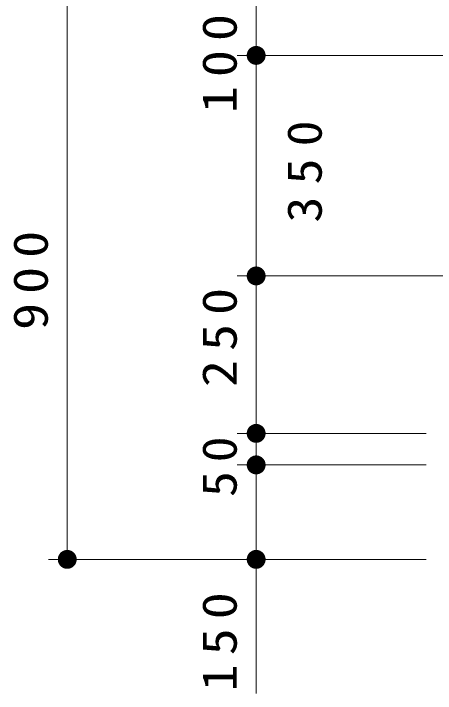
# Model space of a CAD drawing. Units: millimetres on the paper, with parts at other scales. Extents: x -385 to 224, y -9 to 267.
# Drawn here: x -128.25 to -105.92, y 99.05 to 135.02 of the extents above; entities that cross this region are included whole.
import ezdxf

# ---------------------------------------------------------------- set-up
doc = ezdxf.new("R2010")
doc.units = ezdxf.units.MM
doc.layers.add('LY_1', color=190, linetype='Continuous', lineweight=25)
doc.styles.add('ＭＳ ゴシック', font='')
doc.styles.get('ＭＳ ゴシック').set_extended_font_data('MS Gothic')

# ---------------------------------------------------------------- blocks, each defined once
blk = doc.blocks.new('filled_dot')
at = {"color": 0, "linetype": 'Continuous', "lineweight": -2, "const_width": 1.25}
blk.add_lwpolyline([(-0.625, 0, 1), (0.625, 0, 1)], format="xyb", close=True, dxfattribs=at)

msp = doc.modelspace()

# ---------------------------------------------------------------- linework, layer by layer
at = {"layer": 'LY_1', "color": 7, "lineweight": 13}
for p, q in [((-125.413, 106.138), (-125.413, 136.138)), ((-115.413, 136.138), (-115.413, 129.693)), ((-104.747, 132.805), (-116.413, 132.805)), ((-115.413, 121.138), (-115.413, 132.805)), ((-104.747, 121.138), (-116.413, 121.138)), ((-115.413, 112.805), (-115.413, 121.138)), ((-106.413, 112.805), (-116.413, 112.805)), ((-115.413, 111.138), (-115.413, 112.805)), ((-106.413, 111.138), (-116.413, 111.138)), ((-115.413, 99.046), (-115.413, 111.138)), ((-106.413, 106.138), (-126.413, 106.138))]:
    msp.add_line(p, q, dxfattribs=at)

# ---------------------------------------------------------------- block references
at = {"layer": 'LY_1', "color": 7, "lineweight": 13, "xscale": 0.4, "yscale": 0.4, "rotation": 90}
for p in [(-115.413, 132.805), (-115.413, 121.138), (-115.413, 112.805), (-115.413, 111.138), (-125.413, 106.138), (-115.413, 106.138)]:
    msp.add_blockref('filled_dot', p, dxfattribs=at)

# ---------------------------------------------------------------- texts
at = {"layer": 'LY_1', "color": 7, "char_height": 1.833, "rotation": 90, "style": 'ＭＳ ゴシック'}
for s, insert, attachment_point in [('\\T1.33;\\W1.15;100', (-116.413, 132.61), 8), ('\\T1.47;\\W1.1;350', (-111.913, 123.961), 7), ('\\T1.33;\\W1.15;900', (-126.413, 121.138), 8), ('\\T1.33;\\W1.15;250', (-116.413, 118.118), 8), ('\\T1.34;\\W1.1;50', (-116.413, 111.274), 8), ('\\T1.33;\\W1.15;150', (-116.413, 102.015), 8)]:
    msp.add_mtext(s, dxfattribs=dict(at, insert=insert, attachment_point=attachment_point))

doc.saveas('drawing.dxf')
